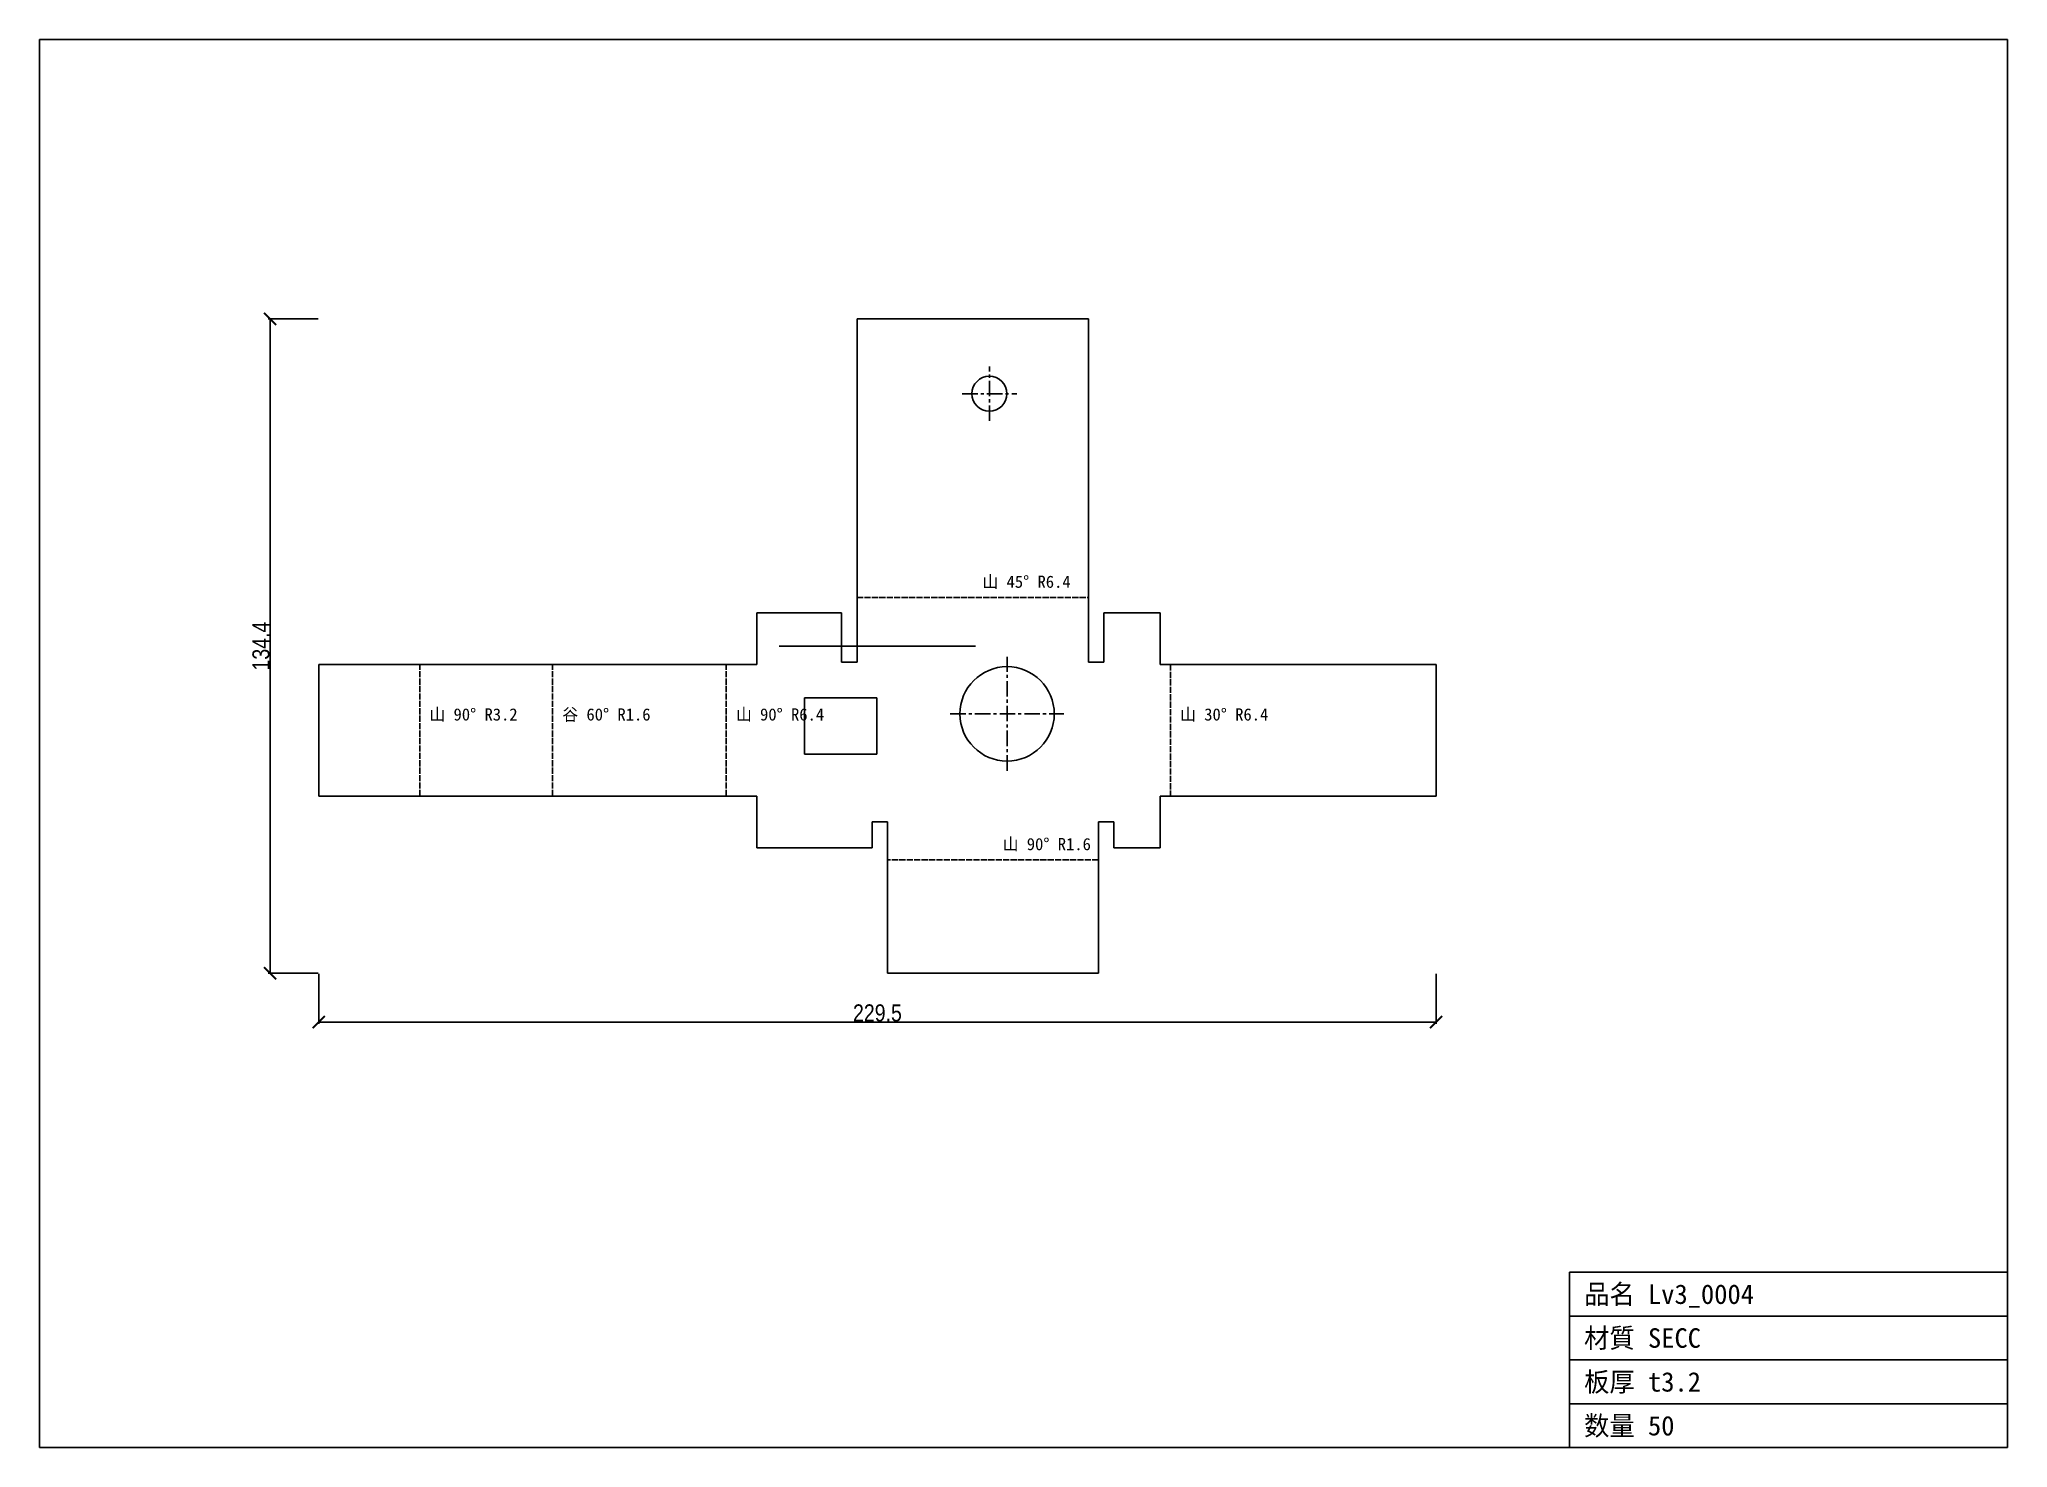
# Model space of a CAD drawing. Header units: millimetres. Extents: x -147 to 257, y -123 to 166.
import ezdxf

# ---------------------------------------------------------------- set-up
doc = ezdxf.new("R2010")
doc.units = ezdxf.units.MM
doc.linetypes.add('CENTER', pattern=[5.08, 3.175, -0.635, 0.635, -0.635])
doc.linetypes.add('DASHED', pattern=[1.524, 1.27, -0.254])
for name, color, linetype in [('ケガキ', 7, 'Continuous'), ('中心線', 7, 'Continuous'), ('図枠', 7, 'Continuous'), ('外形', 7, 'Continuous'), ('寸法', 7, 'Continuous'), ('文字', 7, 'Continuous'), ('曲げ線', 7, 'Continuous')]:
    doc.layers.add(name, color=color, linetype=linetype)
doc.styles.add('OpenSansCondensed-Light', font='OpenSansCondensed-Light.ttf')
doc.dimstyles.new('EZDXF', dxfattribs={"dimtxt": 0.25, "dimasz": 0.175, "dimexe": 0.375, "dimexo": 0.125, "dimgap": 0.1, "dimtad": 1, "dimlfac": 100, "dimzin": 12, "dimdsep": 46, "dimtxsty": 'OpenSansCondensed-Light', "dimblk": 'ARCHTICK', "dimcen": 2.5, "dimazin": 3, "dimtfac": 0.5, "dimtmove": 2, "dimatfit": 3})

# ---------------------------------------------------------------- blocks, each defined once
blk = doc.blocks.new('_ARCHTICK')
at = {"color": 0, "linetype": 'BYBLOCK', "const_width": 0.15}
blk.add_lwpolyline([(-0.5, -0.5), (0.5, 0.5)], dxfattribs=at)

msp = doc.modelspace()

# ---------------------------------------------------------------- linework, layer by layer
at = {"layer": 'ケガキ'}
msp.add_line((4.63, 41.39), (44.94, 41.39), dxfattribs=at)
at = {"layer": '中心線', "color": 1, "linetype": 'CENTER'}
for p, q in [((47.79, 87.61), (47.79, 98.8)), ((42.2, 93.2), (53.39, 93.2)), ((51.41, 15.8), (51.41, 39.17)), ((39.73, 27.48), (63.1, 27.48))]:
    msp.add_line(p, q, dxfattribs=at)
at = {"layer": '図枠'}
for p, q in [((256.93, 165.96), (-147.36, 165.96)), ((-147.36, 165.96), (-147.36, -123.17)), ((256.93, -123.17), (256.93, 165.96)), ((166.93, -123.17), (166.93, -87.17)), ((166.93, -87.17), (256.93, -87.17)), ((166.93, -96.17), (256.93, -96.17)), ((166.93, -105.17), (256.93, -105.17)), ((166.93, -114.17), (256.93, -114.17)), ((-147.36, -123.17), (256.93, -123.17))]:
    msp.add_line(p, q, dxfattribs=at)
at = {"layer": '外形'}
for p, q in [((68.11, 108.58), (20.59, 108.58)), ((20.59, 108.58), (20.59, 38.12)), ((68.11, 38.12), (68.11, 108.58)), ((17.39, 48.22), (0, 48.22)), ((0, 48.22), (0, 37.62)), ((17.39, 38.12), (17.39, 48.22)), ((82.85, 48.22), (71.31, 48.22)), ((71.31, 48.22), (71.31, 38.12)), ((82.85, 37.62), (82.85, 48.22)), ((0, 37.62), (-89.98, 37.62)), ((-89.98, 37.62), (-89.98, 10.6)), ((20.59, 38.12), (17.39, 38.12)), ((71.31, 38.12), (68.11, 38.12)), ((139.54, 37.62), (82.85, 37.62)), ((139.54, 10.6), (139.54, 37.62)), ((9.78, 19.18), (9.78, 30.8)), ((9.78, 30.8), (24.68, 30.8)), ((24.68, 30.8), (24.68, 19.18)), ((24.68, 19.18), (9.78, 19.18)), ((-89.98, 10.6), (0, 10.6)), ((0, 10.6), (0, 0)), ((82.85, 0), (82.85, 10.6)), ((82.85, 10.6), (139.54, 10.6)), ((23.67, 0), (23.67, 5.3)), ((23.67, 5.3), (26.87, 5.3)), ((26.87, 5.3), (26.87, -25.79)), ((70.16, -25.79), (70.16, 5.3)), ((70.16, 5.3), (73.36, 5.3)), ((73.36, 5.3), (73.36, 0)), ((0, 0), (23.67, 0)), ((73.36, 0), (82.85, 0)), ((26.87, -25.79), (70.16, -25.79))]:
    msp.add_line(p, q, dxfattribs=at)
for centre, radius in [((47.79, 93.2), 3.6), ((51.41, 27.48), 9.69)]:
    msp.add_circle(centre, radius, dxfattribs=at)
at = {"layer": '曲げ線', "color": 4, "linetype": 'DASHED'}
for p, q in [((20.59, 51.36), (68.11, 51.36)), ((-69.24, 10.6), (-69.24, 37.62)), ((-41.94, 10.6), (-41.94, 37.62)), ((-6.28, 10.6), (-6.28, 37.62)), ((84.95, 37.62), (84.95, 10.6)), ((70.16, -2.51), (26.87, -2.51))]:
    msp.add_line(p, q, dxfattribs=at)

# ---------------------------------------------------------------- texts
at = {"layer": '文字'}
for s, height, p in [('山 45° R6.4', 2.5, (46.35, 53.36)), ('山 90° R3.2', 2.5, (-67.24, 26.11)), ('谷 60° R1.6', 2.5, (-39.94, 26.11)), ('山 90° R6.4', 2.5, (-4.28, 26.11)), ('山 30° R6.4', 2.5, (86.95, 26.11)), ('山 90° R1.6', 2.5, (50.51, -0.51)), ('品名 Lv3_0004', 4, (169.93, -93.67)), ('材質 SECC', 4, (169.93, -102.67)), ('板厚 t3.2', 4, (169.93, -111.67)), ('数量 50', 4, (169.93, -120.67))]:
    msp.add_text(s, height=height, dxfattribs=at).set_placement(p)

# ---------------------------------------------------------------- dimensions: what is measured, and where the dimension line sits
at = {"layer": '寸法'}
msp.add_linear_dim(base=(-99.98, -25.79), p1=(-89.98, -25.79), p2=(-89.98, 108.58), angle=90, dimstyle='EZDXF', override={"dimtxt": 3.5, "dimasz": 2.5, "dimdec": 1, "dimlfac": 1}, dxfattribs=at).render()
msp.add_linear_dim(base=(-89.98, -35.79), p1=(-89.98, -25.79), p2=(139.54, -25.79), dimstyle='EZDXF', override={"dimtxt": 3.5, "dimasz": 2.5, "dimdec": 1, "dimlfac": 1}, dxfattribs=at).render()

doc.saveas('drawing.dxf')
